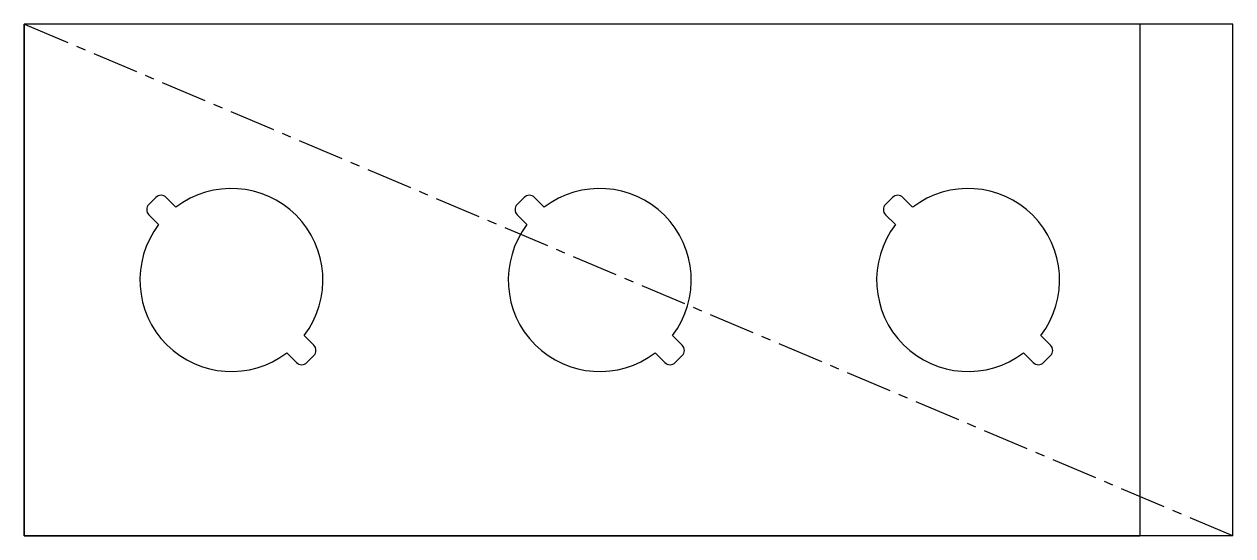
# Model space of a CAD drawing. Extents: x -6.5 to 6.5, y -2.8 to 2.8.
import ezdxf

# ---------------------------------------------------------------- set-up
doc = ezdxf.new("R2010")
doc.units = 0
doc.linetypes.add('CENTERX2', pattern=[0.8, 0.5, -0.1, 0.1, -0.1])
doc.layers.get('0').update_dxf_attribs({"linetype": 'CONTINUOUS'})

msp = doc.modelspace()

# ---------------------------------------------------------------- linework, layer by layer
at = {"color": 7, "linetype": 'CONTINUOUS'}
for p, q in [((6.5, 2.75), (-6.5, 2.75)), ((-6.5, -2.75), (-6.5, 2.75)), ((-6.5, 2.75), (-6.5, -2.75)), ((5.5, 2.75), (-6.5, 2.75)), ((5.5, 2.75), (5.5, -2.75)), ((6.5, -2.75), (6.5, 2.75)), ((-5.159, 0.812), (-5.084, 0.887)), ((-5.084, 0.887), (-5.159, 0.812)), ((-4.972, 0.887), (-4.868, 0.783)), ((-4.868, 0.783), (-4.972, 0.887)), ((-1.197, 0.812), (-1.122, 0.887)), ((-1.122, 0.887), (-1.197, 0.812)), ((-1.01, 0.887), (-0.906, 0.783)), ((-0.906, 0.783), (-1.01, 0.887)), ((2.765, 0.812), (2.84, 0.887)), ((2.84, 0.887), (2.765, 0.812)), ((2.952, 0.887), (3.056, 0.783)), ((3.056, 0.783), (2.952, 0.887)), ((-5.054, 0.596), (-5.159, 0.701)), ((-5.159, 0.701), (-5.054, 0.596)), ((-1.092, 0.596), (-1.197, 0.701)), ((-1.197, 0.701), (-1.092, 0.596)), ((2.87, 0.596), (2.765, 0.701)), ((2.765, 0.701), (2.87, 0.596)), ((-3.489, -0.596), (-3.384, -0.701)), ((-3.384, -0.701), (-3.489, -0.596)), ((0.473, -0.596), (0.578, -0.701)), ((0.578, -0.701), (0.473, -0.596)), ((4.435, -0.596), (4.54, -0.701)), ((4.54, -0.701), (4.435, -0.596)), ((-3.571, -0.887), (-3.675, -0.783)), ((-3.675, -0.783), (-3.571, -0.887)), ((-3.384, -0.812), (-3.459, -0.887)), ((-3.459, -0.887), (-3.384, -0.812)), ((0.391, -0.887), (0.287, -0.783)), ((0.287, -0.783), (0.391, -0.887)), ((0.578, -0.812), (0.503, -0.887)), ((0.503, -0.887), (0.578, -0.812)), ((4.353, -0.887), (4.249, -0.783)), ((4.249, -0.783), (4.353, -0.887)), ((4.54, -0.812), (4.465, -0.887)), ((4.465, -0.887), (4.54, -0.812)), ((6.5, -2.75), (-6.5, -2.75)), ((-6.5, -2.75), (5.5, -2.75))]:
    msp.add_line(p, q, dxfattribs=at)
at = {"color": 7, "linetype": 'CENTERX2'}
msp.add_line((6.5, -2.75), (-6.5, 2.75), dxfattribs=at)
at = {"color": 7, "linetype": 'CONTINUOUS'}
for centre, radius, start, end in [((-5.028, 0.832), 0.0787, 45, 135), ((-5.028, 0.832), 0.0787, 45, 135), ((-4.271, 0), 0.984, 322.7008, 127.2992), ((-4.271, 0), 0.984, 322.7008, 127.2992), ((-1.066, 0.832), 0.0787, 45, 135), ((-1.066, 0.832), 0.0787, 45, 135), ((-0.309, 0), 0.984, 322.7008, 127.2992), ((-0.309, 0), 0.984, 322.7008, 127.2992), ((2.896, 0.832), 0.0787, 45, 135), ((2.896, 0.832), 0.0787, 45, 135), ((3.653, 0), 0.984, 322.7008, 127.2992), ((3.653, 0), 0.984, 322.7008, 127.2992), ((-5.103, 0.757), 0.0787, 135, 225), ((-5.103, 0.757), 0.0787, 135, 225), ((-1.141, 0.757), 0.0787, 135, 225), ((-1.141, 0.757), 0.0787, 135, 225), ((2.821, 0.757), 0.0787, 135, 225), ((2.821, 0.757), 0.0787, 135, 225), ((-4.271, 0), 0.984, 142.7008, 307.2992), ((-4.271, 0), 0.984, 142.7008, 307.2992), ((-0.309, 0), 0.984, 142.7008, 307.2992), ((-0.309, 0), 0.984, 142.7008, 307.2992), ((3.653, 0), 0.984, 142.7008, 307.2992), ((3.653, 0), 0.984, 142.7008, 307.2992), ((-3.44, -0.757), 0.0787, 315, 45), ((-3.44, -0.757), 0.0787, 315, 45), ((0.522, -0.757), 0.0787, 315, 45), ((0.522, -0.757), 0.0787, 315, 45), ((4.484, -0.757), 0.0787, 315, 45), ((4.484, -0.757), 0.0787, 315, 45), ((-3.515, -0.832), 0.0787, 225, 315), ((-3.515, -0.832), 0.0787, 225, 315), ((0.447, -0.832), 0.0787, 225, 315), ((0.447, -0.832), 0.0787, 225, 315), ((4.409, -0.832), 0.0787, 225, 315), ((4.409, -0.832), 0.0787, 225, 315)]:
    msp.add_arc(centre, radius, start, end, dxfattribs=at)

doc.saveas('drawing.dxf')
